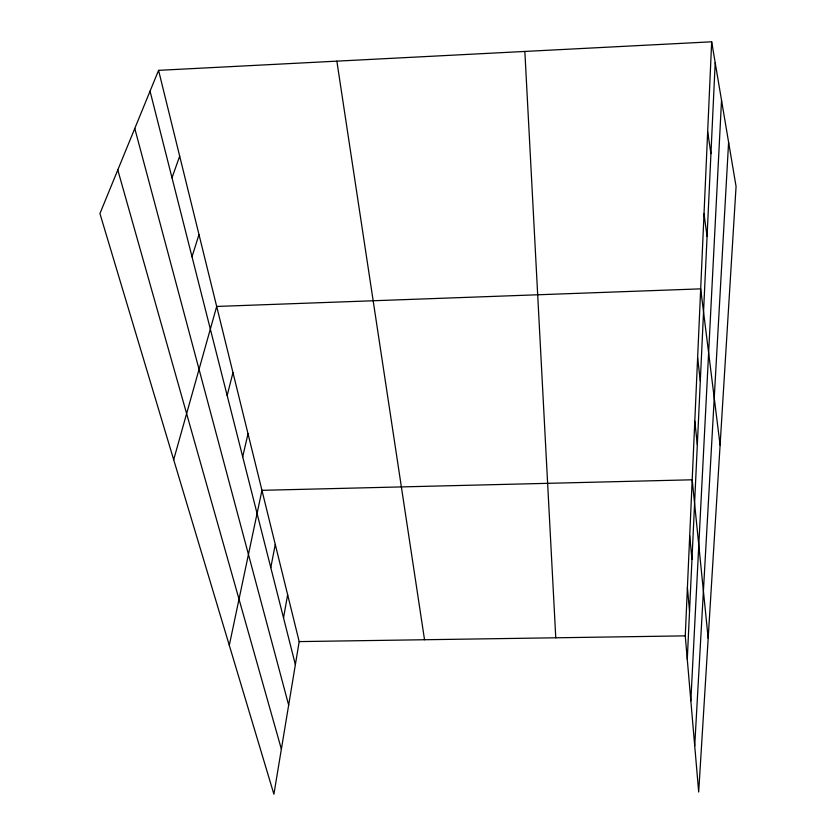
<?xml version="1.0" encoding="UTF-8"?>
<svg xmlns="http://www.w3.org/2000/svg" width="836" height="836" viewBox="0 0 836 836"><rect width="100%" height="100%" fill="white"/><g stroke="black" fill="none" stroke-linecap="round" stroke-linejoin="round"><path stroke-width="1.25" d="M711.666 41.8L736.067 186.47L698.687 792.016L685.259 635.872L711.666 41.8L158.568 70.349L99.933 213.567L273.905 794.2L299.183 641.599L158.568 70.349M687.286 659.385L715.198 62.731M690.839 700.787L721.531 100.31M694.716 745.817L728.605 142.245M283.519 617.856L287.647 594.741M270.791 567.613L275.274 544.445M229.294 645.329L261.95 490.324L692.198 479.791L708.176 638.317M242.701 456.801L248.02 433.727M227.173 395.522L232.972 372.616M173.679 459.716L216.691 306.446L700.683 288.859L720.099 445.18M192.008 256.767L198.989 234.55M171.997 177.786L179.698 156.154M299.183 641.599L685.259 635.872M117.792 169.948L281.366 749.119M134.774 128.451L288.66 705.124M150.052 91.166L295.369 664.62M336.856 61.143L424.531 639.739M707.664 131.848L710.934 153.699M704.016 213.859L707.068 236.379M697.621 357.724L700.307 381.038M694.8 421.156L697.328 444.679M689.71 535.719L691.957 559.368M687.411 587.614L689.533 611.21M524.851 51.445L555.773 637.795"/></g></svg>
